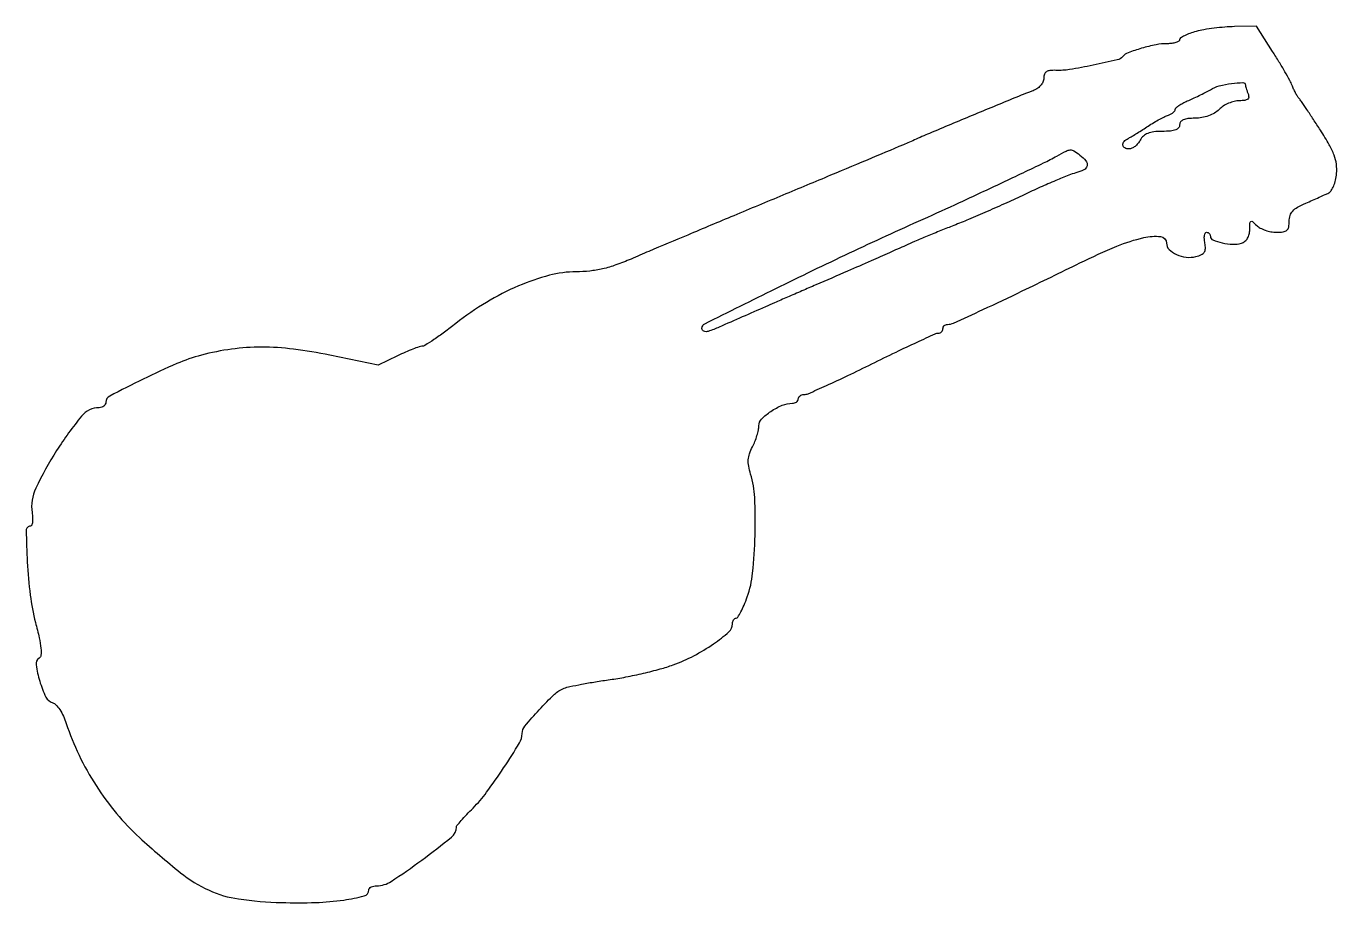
# Model space of a CAD drawing. Extents: x 0 to 299, y 0 to 200.
import ezdxf

# ---------------------------------------------------------------- set-up
doc = ezdxf.new("R2010")
doc.units = 0

msp = doc.modelspace()

# ---------------------------------------------------------------- linework, layer by layer
for points in [[(266.75, 198.797308, 0.021041), (265.313343, 198.350254, 0.031135), (264.101562, 197.829323, 0.031753), (263.216462, 197.308658, 0.248847), (263, 196.900661, -0.263036), (262.804161, 196.55415, -0.059055), (262.162584, 196.264569, -0.046604), (261.241407, 196.065461, -0.029941), (260.149223, 196, 0.049331), (257.618238, 195.749677, 0.021236), (254.319627, 194.943741, 0.017196), (251.2222, 193.92935, 0.134918), (250, 193.058485, -0.166615), (248.771591, 192.293268, -0.005946), (243.263687, 191.090346, -0.010786), (237.887963, 190.103465, -0.050428), (234.75, 189.917428, 0.034813), (233.406175, 189.879733, 0.121307), (232.593532, 189.593116, 0.166467), (232.151876, 189.024492, 0.082805), (232, 188.11371, -0.109561), (231.809279, 187.253772, -0.078603), (231.257019, 186.434969, -0.067112), (230.383185, 185.718884, -0.048384), (229.25, 185.163381, 0.007985), (225.39754, 183.646658, 0.000697), (215.684988, 179.62665, 0.000635), (205.915257, 175.552448, 0.009298), (202.5, 174.047888, -0.008932), (201.002797, 173.387001, -0.000157), (192.8625, 169.969174, -0.000396), (183.37491, 165.998018, -0.000264), (172.5, 161.463048, 0.00035), (161.290603, 156.78634, 0.000422), (150.766389, 152.376422, 0.000358), (141.908895, 148.648646, 0.00286), (137.832387, 146.902035, -0.017717), (134.402117, 145.551454, -0.027659), (131.355852, 144.661118, -0.029969), (128.419981, 144.159793, -0.026785), (125.332387, 143.987791, 0.063908), (119.199116, 143.187596, 0.036924), (112.151751, 140.764319, 0.034086), (104.835009, 137.018619, 0.031202), (97.864893, 132.212347, -0.007424), (95.244629, 130.215375, -0.010655), (92.860617, 128.531127, -0.006765), (90.829941, 127.200051, -0.142628), (90.142905, 127, 0.08392), (89.488241, 126.889342, 0.009348), (88.06283, 126.36322, 0.011163), (86.379893, 125.662353, 0.00883), (84.591599, 124.83224), (80.129695, 122.664479), (69.095886, 124.979879, 0.020836), (60.860549, 126.352695, 0.030869), (53.558384, 126.804513, 0.03335), (46.704701, 126.347399, 0.031445), (39.833611, 124.982143, 0.036307), (34.210145, 123.045957, 0.013289), (26.562769, 119.53175, 0.005631), (18.896144, 115.650946, 0.274125), (18.025922, 114.25, -0.118545), (17.900745, 113.773164, -0.098409), (17.566429, 113.367188, -0.09034), (17.073704, 113.094467, -0.081513), (16.498093, 113, 0.225065), (12.504445, 111.106418, 0.029046), (6.801265, 103.238398, 0.031595), (2.028973, 94.62538, 0.148203), (1.20038, 89.088084, -0.024824), (1.314482, 87.904299, -0.041734), (1.277602, 86.907125, -0.053391), (1.115477, 86.205441, -0.319514), (0.826807, 86, 0.418084), (-0.145846, 85.014425, 0.009739), (0.089233, 77.822252, 0.018804), (0.768621, 70.273113, 0.031686), (1.973487, 64.032039, -0.008968), (2.821198, 60.508914, -0.029307), (3.202031, 58.142917, -0.043519), (3.223993, 56.575639, -0.240548), (2.799975, 55.876378, 0.299131), (2.090618, 54.353451, 0.037756), (2.926048, 50.633071, 0.038446), (4.342904, 47.01471, 0.21967), (5.896, 45.737448, -0.146348), (6.639721, 45.285134, -0.038309), (7.502135, 44.167419, -0.035554), (8.330806, 42.684264, -0.029924), (8.996103, 41.011807, 0.032441), (11.910104, 33.792381, 0.030481), (15.786908, 26.852422, 0.030724), (20.442682, 20.491104, 0.034403), (25.682818, 15, 0.016027), (35.054893, 6.977777, 0.061775), (41.566014, 2.963292, 0.072586), (48.314394, 0.992078, 0.027709), (58.095249, 0.169786, 0.015287), (65.920313, 0.18622, 0.027624), (72.302138, 0.748663, 0.02804), (76.956969, 1.688389, 0.341276), (78, 3.038544, -0.183257), (78.13919, 3.405559, -0.090682), (78.537138, 3.717572, -0.070571), (79.128865, 3.928999, -0.050608), (79.828555, 4, 0.146144), (83.089957, 4.974072, 0.013538), (90.077742, 9.83244, 0.011008), (96.909617, 15.097914, 0.226811), (98, 17.377986, -0.176234), (98.124209, 17.71944, -0.005415), (99.115168, 18.875615, -0.010038), (100.341557, 20.220061, -0.006707), (101.796317, 21.711357, 0.037567), (104.890442, 25.301616, 0.013307), (108.777144, 30.867364, 0.00834), (112.396417, 36.560061, 0.138279), (113, 38.700812, -0.175169), (113.615457, 40.403664, -0.013302), (116.895859, 44.14204, -0.016763), (120.369814, 47.651133, -0.098715), (122.552689, 49.020032, -0.037869), (123.899886, 49.418562, -0.006207), (126.566174, 49.957662, -0.006801), (129.72629, 50.511463, -0.005953), (133.043625, 51.005973, 0.01377), (136.64634, 51.600737, 0.009633), (140.671387, 52.4604, 0.009727), (144.499304, 53.434311, 0.019903), (147.450514, 54.374434, 0.032712), (152.178209, 56.449456, 0.031589), (156.652848, 59.144766, 0.028857), (160.152474, 61.877719, 0.215776), (160.999971, 63.75, -0.062337), (161.059803, 64.227954, -0.080592), (161.235713, 64.632812, -0.098006), (161.496414, 64.903769, -0.153513), (161.802456, 65, 0.261066), (162.19842, 65.221868, 0.016482), (162.88181, 66.425548, 0.020853), (163.623124, 67.993244, 0.013704), (164.350001, 69.852931, 0.06152), (165.582795, 75.306626, 0.017976), (166.129338, 83.905081, 0.017822), (166.059642, 92.498137, 0.064686), (165.121455, 97.868776, -0.030669), (164.679654, 99.667769, -0.061632), (164.597383, 101.125183, -0.064967), (164.872702, 102.508438, -0.037775), (165.535741, 104.069116, 0.02468), (166.096298, 105.298189, 0.020734), (166.569874, 106.649481, 0.021238), (166.898971, 107.921584, 0.052719), (167, 108.877098, -0.196843), (167.631288, 110.418497, -0.050922), (169.740936, 112.165376, -0.050778), (172.341335, 113.547003, -0.097031), (174.653638, 114, 0.072631), (175.16812, 114.075131, 0.087428), (175.604506, 114.29375, 0.100491), (175.896236, 114.618656, 0.133622), (176, 115, -0.131012), (176.101668, 115.381351, -0.100634), (176.38759, 115.70625, -0.088312), (176.815299, 115.924785, -0.074185), (177.319454, 116, 0.104281), (178.242218, 116.194569, 0.002327), (182.407966, 118.05625, 0.005161), (187.27112, 120.317565, 0.003455), (192.7892, 123, -0.002701), (198.286881, 125.682773, -0.004131), (203.085481, 127.94375, -0.001515), (207.231505, 129.840333, -0.106904), (207.969746, 130, 0.096034), (208.362977, 130.07623, 0.097188), (208.697363, 130.29375, 0.09862), (208.921237, 130.618405, 0.102126), (209, 131, -0.101119), (209.077973, 131.381609, -0.098411), (209.299736, 131.70625, -0.097441), (209.630931, 131.923733, -0.096996), (210.020377, 132, 0.106789), (211.412044, 132.300658, 0.002082), (218.098998, 135.365079, 0.003896), (227.083411, 139.613057, 0.001278), (240.247298, 146.004663, -0.014969), (248.677324, 149.816246, -0.042335), (254.823397, 151.785553, -0.081385), (258.649418, 152.027102, -0.385401), (260, 150.535184, 0.195861), (260.582636, 149.104872, 0.092016), (262.243753, 147.934887, 0.079546), (264.479706, 147.312799, 0.089867), (266.700905, 147.461068, 0.042801), (267.962004, 147.895075, 0.143038), (268.623722, 148.453737, 0.147864), (268.868552, 149.268541, 0.046828), (268.746437, 150.546099, -0.032316), (268.628954, 151.486579, -0.054595), (268.668155, 152.279167, -0.078073), (268.843658, 152.818997, -0.28232), (269.138672, 153, -0.102623), (269.467344, 152.931823, -0.098719), (269.746985, 152.738095, -0.097061), (269.934356, 152.448721, -0.095565), (270, 152.108408, 0.302154), (270.573854, 151.245498, 0.044395), (272.677472, 150.575504, 0.045666), (275.121812, 150.260071, 0.086314), (277.085042, 150.526991, 0.089326), (277.890616, 150.952041, 0.089098), (278.498133, 151.631741, 0.080571), (278.873297, 152.542206, 0.057579), (279, 153.638816, -0.011354), (279.033964, 155.134328, -0.25262), (279.25, 155.494487, -0.324737), (279.623196, 155.459914, -0.01626), (280.571429, 154.571429, 0.073907), (281.384393, 153.968851, 0.038604), (282.541518, 153.461607, 0.037347), (283.83485, 153.11574, 0.046696), (285.071429, 153, 0.031784), (286.638024, 153.099687, 0.146716), (287.459026, 153.464796, 0.170328), (287.875914, 154.186903, 0.046573), (288, 155.516179, -0.075883), (288.20016, 156.827454, -0.109258), (288.782072, 157.842361, -0.080637), (289.88529, 158.719291, -0.026567), (291.75, 159.637514, 0.001762), (293.295703, 160.305594, 0.001753), (294.839063, 160.985577, 0.001716), (296.183776, 161.589216, 0.006881), (297, 161.972612, 0.138083), (297.598555, 162.505392, 0.04471), (298.150985, 163.567335, 0.040636), (298.581866, 164.916671, 0.035811), (298.811865, 166.376431, 0.054762), (298.759033, 168.512336, 0.055896), (298.242675, 170.570409, 0.040204), (297.120159, 172.968076, 0.0135), (295.114234, 176.275154, 0.002185), (293.516391, 178.732193, 0.002852), (292.032019, 180.965201, 0.002115), (290.76995, 182.823484, 0.026327), (290.251943, 183.5, -0.038307), (289.871815, 184.021862, -0.015026), (289.426872, 184.79375, -0.01477), (288.993613, 185.660964, -0.017835), (288.64073, 186.5, 0.033725), (288.130796, 187.612239, 0.006093), (287.02082, 189.598993, 0.006543), (285.659916, 191.896536, 0.005883), (284.191156, 194.241254), (280.5, 199.982507), (275.5, 199.887901, 0.015363), (273.311692, 199.779177, 0.010908), (270.867188, 199.528514, 0.011026), (268.541993, 199.186482, 0.022879)], [(278, 186.581787, 0.065182), (278.032484, 186.333672, 0.008575), (278.178303, 185.821775, 0.009838), (278.374575, 185.218074, 0.008099), (278.606989, 184.581787, -0.090021), (278.749196, 183.829584, -0.231224), (278.516074, 183.343479, -0.139263), (277.861708, 183.072648, -0.028926), (276.606989, 183, 0.063369), (275.462726, 182.854393, 0.039128), (274.178303, 182.4125, 0.038723), (272.956856, 181.765724, 0.055309), (272, 181, -0.061959), (270.934458, 180.170227, -0.047312), (269.598214, 179.535714, -0.044811), (268.086773, 179.134919, -0.042437), (266.5, 179, 0.025511), (264.895967, 178.918107, 0.075863), (263.833333, 178.642857, 0.129352), (263.226074, 178.169448, 0.164293), (263, 177.5, -0.175719), (262.752001, 176.816119, -0.129044), (262.089197, 176.344582, -0.069961), (260.903309, 176.076914, -0.020577), (259.035184, 176, 0.026691), (257.08497, 175.895819, 0.067943), (255.712358, 175.556399, 0.091245), (254.72989, 174.940331, 0.084534), (254, 174, -0.052011), (253.481872, 173.235006, -0.050946), (252.813763, 172.5875, -0.055403), (252.103741, 172.145075, -0.112104), (251.464816, 172, -0.12096), (250.470844, 172.244032, -0.255389), (250.043008, 172.884114, -0.210194), (250.319343, 173.703585, -0.09328), (251.25, 174.404024, 0.018855), (251.920188, 174.767424, 0.004411), (253.014062, 175.428175, 0.00454), (254.259766, 176.21141, 0.004444), (255.5, 177.022664, -0.01135), (256.776938, 177.832967, -0.010255), (258.132812, 178.613327, -0.010333), (259.376105, 179.262282, -0.0319), (260.25, 179.628282, 0.037522), (260.919775, 179.917677, 0.047178), (261.485937, 180.286303, 0.054654), (261.878107, 180.67475, 0.171906), (262, 181.018806, -0.210825), (262.164384, 181.391338, -0.032896), (262.807813, 181.905192, -0.031824), (263.696766, 182.443513, -0.022845), (264.75, 182.933185, 0.010576), (265.984187, 183.470575, 0.006357), (267.426562, 184.157611, 0.006364), (268.844153, 184.877641, 0.01104), (270, 185.516269, -0.066721), (272.050152, 186.36766, -0.032), (274.849992, 186.924697, -0.026191), (277.434355, 187.131994, -0.422341)], [(240.25, 170.607954, -0.060135), (241.621212, 169.279847, -0.231973), (241.878681, 168.156764, -0.221671), (241.148259, 167.228746, -0.055505), (239.294755, 166.537843, 0.033326), (237.734984, 166.033847, 0.005154), (234.727279, 164.799391, 0.005728), (231.205982, 163.263773, 0.004952), (227.544755, 161.57316, -0.004428), (223.570454, 159.732923, -0.003182), (219.100647, 157.745296, -0.003213), (214.822234, 155.907957, -0.006927), (211.5, 154.560366, 0.002906), (208.526796, 153.382107, 0.002423), (205.38125, 152.096594, 0.002445), (202.514071, 150.892133, 0.006657), (200.5, 150.002578, -0.002316), (196.823437, 148.340457, -0.00154), (192.593178, 146.467175, -0.001162), (187.251671, 144.136237, -0.000478), (180, 141, 0.000329), (176.835262, 139.632414, 0.000288), (173.528125, 138.198443, 0.00029), (170.541695, 136.89943, 0.000865), (168.5, 136.00574, -0.000587), (157.940994, 131.376862, -0.020958), (155.44939, 130.410269, -0.172977), (154.447336, 130.424707, -0.313127), (154, 131.068974, -0.284586), (154.669188, 132.149474, -0.000769), (170.855471, 140.173608, -0.004683), (187.694339, 148.293732, -0.004839), (204.5, 156.006932, 0.003155), (212.7552, 159.762177, 0.001852), (222.586973, 164.353985, 0.001099), (231.958199, 168.798276, 0.018464), (235, 170.38945, -0.010612), (237.085033, 171.522178, -0.10914), (238.026932, 171.771751, -0.148832), (238.864744, 171.554338, -0.024982)]]:
    msp.add_lwpolyline(points, format="xyb", close=True)

doc.saveas('drawing.dxf')
